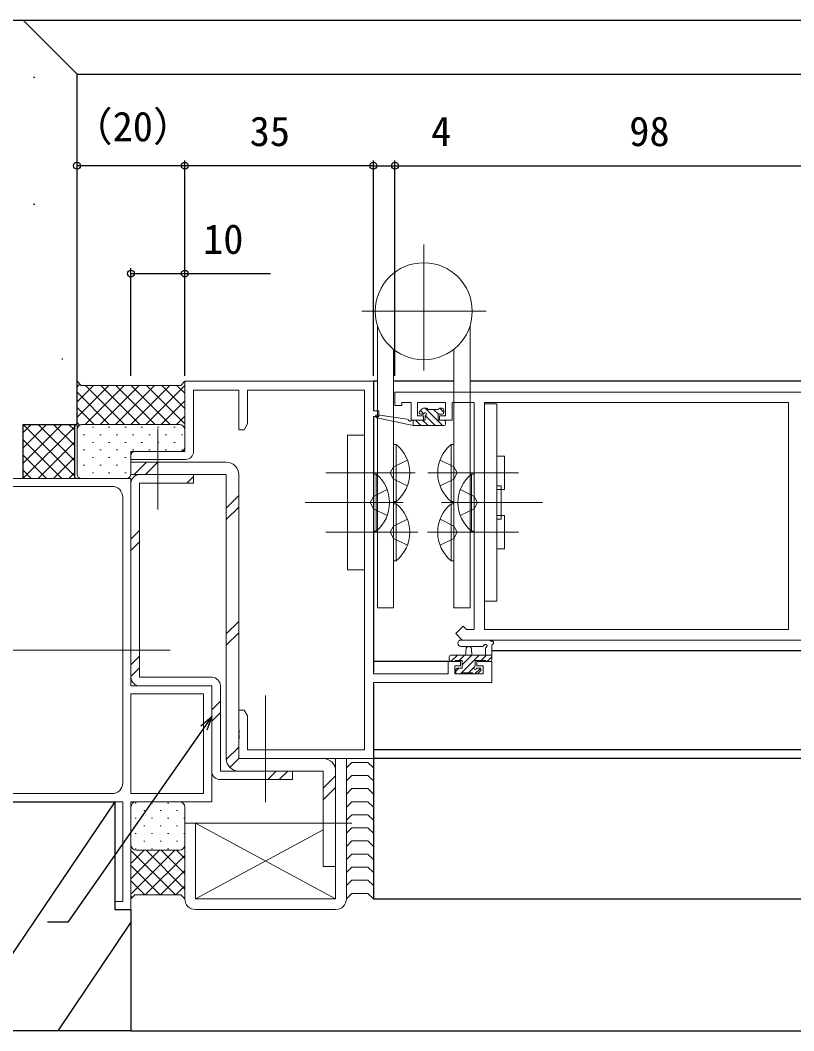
# Model space of a CAD drawing. Units: millimetres, scale not verified. Extents: x -437 to 438, y -554 to 551.
# Drawn here: x -347.3 to -203.8, y -436 to -248.5 of the extents above; entities that cross this region are included whole.
import ezdxf
from ezdxf.enums import TextEntityAlignment as Align

# ---------------------------------------------------------------- set-up
doc = ezdxf.new("R2010")
doc.units = ezdxf.units.MM
doc.header["$LTSCALE"] = 4
for name, color, linetype, lineweight in [('0-2_YKK_11', 7, 'Continuous', 18), ('0-3_YKK_11E', 4, 'Continuous', 18), ('0-5_YKK_13', 4, 'Continuous', 18)]:
    doc.layers.add(name, color=color, linetype=linetype, lineweight=lineweight)
for name, color, linetype in [('0-4_YKK_12', 2, 'Continuous'), ('0-7_YKK_D', 6, 'Continuous'), ('0-9_YSS_K', 3, 'Continuous'), ('0-A_YSS_KE', 3, 'Continuous')]:
    doc.layers.add(name, color=color, linetype=linetype)
doc.styles.add('ＭＳ ゴシック', font='')
doc.styles.get('ＭＳ ゴシック').set_extended_font_data('MS Gothic')

msp = doc.modelspace()

# ---------------------------------------------------------------- linework, layer by layer
at = {"layer": '0-2_YKK_11', "color": 211}
for points in [[(-316.67, -330), (-326.8, -330), (-326.8, -328.5), (-316.8, -328.5), (-316.8, -315.5), (-281.8, -315.5), (-281.8, -321), (-280.8, -321), (-280.8, -322), (-281.8, -322), (-281.8, -369.77), (-267.9, -369.77), (-267.9, -367.5), (-265.6, -367.5), (-265.6, -368.3), (-266.7, -368.3), (-266.7, -369.77), (-261.43, -369.77), (-261.43, -368.3), (-262.6, -368.3), (-262.6, -367.5), (-259.8, -367.5), (-259.8, -371.4), (-281.8, -371.4), (-281.8, -385.5), (-306.8, -385.5), (-306.8, -381.958), (-306.68, -381.775), (-306.68, -381.225), (-306.8, -381.042), (-306.8, -380.958), (-306.68, -380.775), (-306.68, -380.225), (-306.8, -380.042), (-306.8, -376.5), (-305.8, -376.5), (-305.17, -377.591), (-305.17, -383.87), (-283.43, -383.87)], [(-283.43, -383.87), (-283.43, -317.13), (-305.17, -317.13), (-305.17, -323.409), (-305.8, -324.5), (-306.8, -324.5), (-306.8, -317.13), (-315.17, -317.13), (-315.17, -328.5)]]:
    msp.add_lwpolyline(points, dxfattribs=at)
at = {"layer": '0-2_YKK_11'}
msp.add_lwpolyline([(-179.8, -317.5), (-277.8, -317.5), (-277.8, -320), (-276.5, -320), (-276.5, -319.43), (-274.8, -319.43), (-274.8, -322.7), (-272.5, -322.7), (-272.5, -321.9), (-273.6, -321.9), (-273.6, -319.43), (-268.4, -319.43), (-268.4, -321.9), (-269.5, -321.9), (-269.5, -322.7), (-267.2, -322.7), (-267.2, -319.43), (-263.1, -319.43), (-263.1, -361.57), (-264.501, -361.57), (-265.153, -360.918), (-266.517, -362.283), (-265.3, -363.5), (-197.8, -363.5)], dxfattribs=at)
msp.add_lwpolyline([(-204.73, -319.43), (-261.17, -319.43), (-261.17, -361.57), (-204.73, -361.57)], close=True, dxfattribs=at)
at = {"layer": '0-2_YKK_11', "color": 211}
msp.add_arc((-316.67, -328.5), 1.5, 270.00001, 359.99999, dxfattribs=at)
at = {"layer": '0-3_YKK_11E'}
msp.add_line((-328.3, -390.001), (-328.3, -337.001), dxfattribs=at)
msp.add_lwpolyline([(-330.3, -335.001), (-355.3, -335.001), (-355.3, -339.501), (-356.8, -339.501), (-356.8, -333.501), (-326.8, -333.501), (-326.8, -372.001), (-311.8, -372.001), (-311.8, -393.501), (-326.8, -393.501), (-326.8, -413.501), (-329.8, -413.501), (-329.8, -412.001), (-328.3, -412.001), (-328.3, -393.501), (-356.8, -393.501), (-356.8, -387.501), (-355.3, -387.501), (-355.3, -392.001), (-330.3, -392.001)], dxfattribs=at)
msp.add_lwpolyline([(-326.8, -373.501), (-326.8, -392.001), (-313.3, -392.001), (-313.3, -373.501)], close=True, dxfattribs=at)
for centre, start, end in [((-330.3, -337.001), 0.00001, 89.99999), ((-330.3, -390.001), 270.00001, 359.99999)]:
    msp.add_arc(centre, 2, start, end, dxfattribs=at)
at = {"layer": '0-4_YKK_12'}
for p, q in [((-346.8, -248.5), (-0.8, -248.5)), ((-336.8, -258.5), (-0.8, -258.5)), ((-266.85, -315.5), (-278.05, -315.5)), ((-0.8, -315.5), (-263.85, -315.5)), ((-281.8, -322.3), (-281.8, -369.47)), ((-0.8, -365.5), (-259.8, -365.5)), ((-267.4, -367.5), (-281.8, -367.5)), ((-281.8, -371.7), (-281.8, -385.5)), ((-0.8, -383.87), (-281.8, -383.87)), ((-281.8, -385.5), (-281.8, -411.5)), ((-0.8, -385.5), (-281.8, -385.5)), ((-281.8, -411.5), (-0.8, -411.5))]:
    msp.add_line(p, q, dxfattribs=at)
msp.add_lwpolyline([(-281.05, -315.5), (-281.8, -315.5), (-281.8, -320.7)], dxfattribs=at)
at = {"layer": '0-5_YKK_13'}
for p, q in [((-272.45, -290.096), (-272.45, -313.522)), ((-260.846, -302.5), (-283.928, -302.5)), ((-263.85, -305.153), (-263.85, -357.5)), ((-278.05, -357.5), (-278.05, -309.546)), ((-266.85, -357.5), (-266.85, -309.546)), ((-336.301, -315.999), (-336.8, -316.498)), ((-330.895, -316.25), (-336.8, -322.155)), ((-333.724, -316.25), (-336.8, -319.326)), ((-328.067, -316.25), (-335.317, -323.5)), ((-335.228, -316.25), (-327.978, -323.5)), ((-325.239, -316.25), (-332.489, -323.5)), ((-332.399, -316.25), (-325.149, -323.5)), ((-322.41, -316.25), (-329.66, -323.5)), ((-329.571, -316.25), (-322.321, -323.5)), ((-319.582, -316.25), (-326.832, -323.5)), ((-326.742, -316.25), (-319.492, -323.5)), ((-316.8, -316.297), (-324.003, -323.5)), ((-323.914, -316.25), (-316.8, -323.364)), ((-321.085, -316.25), (-316.8, -320.535)), ((-318.257, -316.25), (-316.8, -317.707)), ((-316.8, -315.5), (-316.8, -324.5)), ((-336.8, -317.506), (-330.806, -323.5)), ((-336.8, -320.334), (-333.634, -323.5)), ((-316.8, -319.125), (-321.175, -323.5)), ((-272.712, -320.588), (-273.212, -321.088)), ((-271.9, -320.5), (-272.5, -320.5)), ((-268.957, -323.7), (-272.157, -320.5)), ((-269, -320.5), (-269.5, -320.5)), ((-268.7, -321.263), (-269.463, -320.5)), ((-316.8, -321.954), (-318.346, -323.5)), ((-274.398, -323.7), (-281.159, -322.294)), ((-275.512, -322.527), (-281.054, -321.703)), ((-272.472, -321.533), (-273.064, -320.94)), ((-273, -321.6), (-272.661, -321.6)), ((-270.304, -323.7), (-272.133, -321.872)), ((-269.7, -320.7), (-271.7, -320.7)), ((-269.71, -321.6), (-270.61, -320.7)), ((-268.7, -321.3), (-268.7, -320.8)), ((-336.8, -323.163), (-336.318, -323.645)), ((-317.8, -323.5), (-335.8, -323.5)), ((-335.8, -323.5), (-317.8, -323.5)), ((-333.96, -323.995), (-333.76, -323.995)), ((-330.93, -323.995), (-330.73, -323.995)), ((-327.9, -323.995), (-327.7, -323.995)), ((-324.87, -323.995), (-324.67, -323.995)), ((-321.84, -323.995), (-321.64, -323.995)), ((-321.805, -339.3), (-321.805, -324.3)), ((-318.81, -323.995), (-318.61, -323.995)), ((-274.398, -322.7), (-274.485, -322.686)), ((-274.398, -323.7), (-274.398, -322.7)), ((-274.345, -323.7), (-274.398, -323.647)), ((-268.7, -323.7), (-274.398, -323.7)), ((-272.998, -323.7), (-273.998, -322.7)), ((-271.651, -323.7), (-272.651, -322.7)), ((-268.7, -322.7), (-269.8, -322.7)), ((-268.421, -322.889), (-268.589, -322.721)), ((-268.4, -323.4), (-268.4, -323)), ((-336.8, -332.7), (-336.8, -324.491)), ((-335.575, -325.41), (-335.375, -325.41)), ((-332.545, -325.41), (-332.345, -325.41)), ((-329.515, -325.41), (-329.315, -325.41)), ((-326.485, -325.41), (-326.285, -325.41)), ((-323.455, -325.41), (-323.255, -325.41)), ((-320.425, -325.41), (-320.225, -325.41)), ((-317.395, -325.41), (-317.195, -325.41)), ((-316.8, -324.5), (-316.8, -327.7)), ((-283.43, -325.5), (-286.63, -325.5)), ((-283.43, -325.5), (-283.43, -350.5)), ((-336.8, -326.825), (-336.79, -326.825)), ((-333.96, -326.825), (-333.76, -326.825)), ((-330.93, -326.825), (-330.73, -326.825)), ((-327.9, -326.825), (-327.7, -326.825)), ((-324.87, -326.825), (-324.67, -326.825)), ((-321.84, -326.825), (-321.64, -326.825)), ((-318.81, -326.825), (-318.61, -326.825)), ((-277.541, -327.2), (-278.05, -327.2)), ((-278.05, -327.2), (-278.05, -337.8)), ((-267.359, -327.2), (-266.85, -327.2)), ((-266.85, -327.2), (-266.85, -337.8)), ((-336.8, -329.655), (-336.79, -329.655)), ((-335.575, -328.24), (-335.375, -328.24)), ((-333.96, -329.655), (-333.76, -329.655)), ((-332.545, -328.24), (-332.345, -328.24)), ((-330.93, -329.655), (-330.73, -329.655)), ((-329.515, -328.24), (-329.315, -328.24)), ((-327.9, -329.655), (-327.7, -329.655)), ((-326.8, -329.25), (-326.8, -332.7)), ((-326.485, -328.24), (-326.285, -328.24)), ((-317.6, -328.5), (-326.053, -328.5)), ((-323.455, -328.24), (-323.255, -328.24)), ((-320.425, -328.24), (-320.225, -328.24)), ((-317.395, -328.24), (-317.195, -328.24)), ((-258.87, -329.4), (-257.47, -329.4)), ((-257.47, -329.4), (-257.47, -335.6)), ((-335.575, -331.07), (-335.375, -331.07)), ((-332.545, -331.07), (-332.345, -331.07)), ((-329.515, -331.07), (-329.315, -331.07)), ((-336.8, -332.485), (-336.79, -332.485)), ((-327.6, -333.5), (-336, -333.5)), ((-333.96, -332.485), (-333.76, -332.485)), ((-330.93, -332.485), (-330.73, -332.485)), ((-327.9, -332.485), (-327.7, -332.485)), ((-290.631, -332.5), (-274.045, -332.5)), ((-275.854, -332.5), (-283.831, -332.5)), ((-281.291, -332.7), (-281.8, -332.7)), ((-281.8, -332.7), (-281.8, -343.3)), ((-271.685, -332.5), (-254.865, -332.5)), ((-269.046, -332.5), (-261.069, -332.5)), ((-263.609, -332.7), (-263.1, -332.7)), ((-263.1, -332.7), (-263.1, -343.3)), ((-258.87, -334.9), (-258.07, -334.9)), ((-258.87, -335.6), (-257.47, -335.6)), ((-258.07, -341.1), (-258.07, -334.9)), ((-294.432, -338), (-276.241, -338)), ((-277.541, -338.2), (-278.05, -338.2)), ((-278.05, -338.2), (-278.05, -348.8)), ((-269.163, -338), (-250.409, -338)), ((-267.359, -338.2), (-266.85, -338.2)), ((-266.85, -338.2), (-266.85, -348.8)), ((-258.87, -340.4), (-257.47, -340.4)), ((-258.87, -341.1), (-258.07, -341.1)), ((-257.47, -340.4), (-257.47, -346.6)), ((-290.631, -343.5), (-273.576, -343.5)), ((-275.854, -343.5), (-283.831, -343.5)), ((-271.74, -343.5), (-254.865, -343.5)), ((-269.046, -343.5), (-261.069, -343.5)), ((-258.87, -346.6), (-257.47, -346.6)), ((-263.85, -357.5), (-266.85, -357.5)), ((-263.85, -357.5), (-266.85, -357.5)), ((-258.87, -356.3), (-261.17, -356.3)), ((-265.528, -363.5), (-260.366, -363.5)), ((-319.5, -365.401), (-351, -365.401)), ((-265.528, -364.7), (-261.567, -364.703)), ((-264.7, -366.3), (-264.598, -365.156)), ((-263.5, -366.3), (-263.602, -365.156)), ((-261, -365.12), (-261, -366.3)), ((-259.8, -367.2), (-259.8, -364.52)), ((-267.7, -366.6), (-267.7, -367.2)), ((-267.404, -367.5), (-266.205, -366.3)), ((-259.8, -366.3), (-267.4, -366.3)), ((-267.4, -367.5), (-266.8, -367.5)), ((-265.857, -367.3), (-264.857, -366.3)), ((-265.463, -369.6), (-262.163, -366.3)), ((-265.3, -368.09), (-263.51, -366.3)), ((-261.816, -367.3), (-260.816, -366.3)), ((-260.7, -367.5), (-260.1, -367.5)), ((-260.669, -367.5), (-259.8, -366.631)), ((-266.5, -369.29), (-265.91, -368.7)), ((-266.5, -369), (-266.5, -369.5)), ((-264.116, -369.6), (-263.137, -368.621)), ((-262.969, -369.8), (-261.925, -368.756)), ((-262.1, -368.7), (-262.439, -368.7)), ((-262.388, -369.712), (-261.888, -369.212)), ((-266.2, -369.8), (-265.7, -369.8)), ((-265.659, -369.796), (-265.504, -369.641)), ((-265.5, -369.6), (-263.4, -369.6)), ((-263.2, -369.8), (-262.6, -369.8)), ((-301.8, -388.8), (-301.8, -373.8)), ((-301.8, -393.6), (-301.8, -375.29)), ((-325.84, -393.74), (-326.04, -393.74)), ((-325.8, -393.501), (-317.8, -393.501)), ((-322.81, -393.74), (-323.01, -393.74)), ((-319.78, -393.74), (-319.98, -393.74)), ((-326.8, -401.502), (-326.8, -394.501)), ((-324.225, -395.155), (-324.425, -395.155)), ((-321.195, -395.155), (-321.395, -395.155)), ((-318.165, -395.155), (-318.365, -395.155)), ((-316.8, -394.501), (-316.8, -401.502)), ((-325.84, -396.57), (-326.04, -396.57)), ((-322.81, -396.57), (-323.01, -396.57)), ((-319.78, -396.57), (-319.98, -396.57)), ((-316.8, -396.57), (-316.95, -396.57)), ((-314.8, -397.5), (-291.101, -397.5)), ((-314.8, -397.5), (-288.801, -411.5)), ((-300.8, -397.5), (-285.8, -397.5)), ((-324.225, -397.985), (-324.425, -397.985)), ((-321.195, -397.985), (-321.395, -397.985)), ((-318.165, -397.985), (-318.365, -397.985)), ((-291.101, -398.739), (-314.8, -411.5)), ((-325.84, -399.4), (-326.04, -399.4)), ((-324.225, -400.815), (-324.425, -400.815)), ((-322.81, -399.4), (-323.01, -399.4)), ((-321.195, -400.815), (-321.395, -400.815)), ((-319.78, -399.4), (-319.98, -399.4)), ((-318.165, -400.815), (-318.365, -400.815)), ((-316.8, -399.4), (-316.95, -399.4)), ((-326.662, -402.009), (-326.8, -402.147)), ((-318.67, -402.502), (-326.8, -410.632)), ((-321.498, -402.502), (-326.8, -407.804)), ((-324.327, -402.502), (-326.8, -404.975)), ((-326.8, -402.53), (-318.538, -410.792)), ((-325.84, -402.23), (-326.04, -402.23)), ((-317.8, -402.502), (-325.8, -402.502)), ((-325.8, -402.502), (-317.8, -402.502)), ((-324, -402.502), (-316.8, -409.702)), ((-322.81, -402.23), (-323.01, -402.23)), ((-321.172, -402.502), (-316.8, -406.873)), ((-319.78, -402.23), (-319.98, -402.23)), ((-318.343, -402.502), (-316.8, -404.045)), ((-316.8, -401.502), (-316.8, -411.542)), ((-316.8, -403.461), (-324.131, -410.792)), ((-326.8, -405.359), (-321.367, -410.792)), ((-316.8, -406.289), (-321.303, -410.792)), ((-326.8, -408.187), (-324.195, -410.792)), ((-316.8, -409.117), (-318.475, -410.792)), ((-326.8, -411.016), (-326.537, -411.279))]:
    msp.add_line(p, q, dxfattribs=at)
at = {"layer": '0-5_YKK_13', "color": 1}
for p, q in [((-326.227, -332.8), (-323.927, -330.5)), ((-324.104, -332.8), (-321.804, -330.5)), ((-315.2, -332.8), (-325.2, -332.8)), ((-316.419, -334.4), (-315.2, -333.181)), ((-326.8, -334.4), (-326.8, -370.401)), ((-309.1, -339.008), (-306.8, -336.708)), ((-309.1, -341.131), (-306.8, -338.831)), ((-326.8, -344.781), (-325.2, -343.181)), ((-326.8, -346.904), (-325.2, -345.304)), ((-309.1, -362.342), (-306.8, -360.042)), ((-309.1, -364.465), (-306.8, -362.165)), ((-326.8, -368.115), (-325.2, -366.515)), ((-326.8, -370.238), (-325.2, -368.638)), ((-311.8, -376.45), (-310.2, -374.85)), ((-311.8, -378.573), (-310.2, -376.973)), ((-309.094, -385.671), (-306.8, -383.377)), ((-308.426, -387.126), (-306.8, -385.5)), ((-301.416, -389.4), (-299.816, -387.8)), ((-299.293, -389.4), (-297.693, -387.8)), ((-291.101, -391.013), (-288.801, -388.713)), ((-291.101, -393.136), (-288.801, -390.836)), ((-288.801, -413.5), (-314.8, -413.5))]:
    msp.add_line(p, q, dxfattribs=at)
at = {"layer": '0-5_YKK_13'}
for points in [[(-281.05, -305.153), (-281.05, -357.5), (-278.05, -357.5), (-278.05, -309.546)], [(-336.8, -324.5), (-336.8, -315.5), (-336.05, -316.25), (-317.55, -316.25), (-316.8, -315.5)], [(-258.87, -356.3), (-258.87, -319.7), (-261.17, -319.7), (-261.17, -356.3)], [(-272.2, -322.061), (-272.2, -322.7), (-274.398, -322.7)], [(-269.8, -322.7), (-269.8, -321.6), (-269, -321.6)], [(-283.43, -350.5), (-286.63, -350.5), (-286.63, -325.5)], [(-277.541, -327.2), (-277.541, -337.8), (-278.05, -337.8)], [(-267.359, -327.2), (-267.359, -337.8), (-266.85, -337.8)], [(-275.482, -330.1), (-278.055, -331.355), (-278.664, -332.5)], [(-269.418, -330.1), (-266.845, -331.355), (-266.236, -332.5)], [(-281.291, -332.7), (-281.291, -343.3), (-281.8, -343.3)], [(-275.482, -334.9), (-278.055, -333.645), (-278.664, -332.5)], [(-269.418, -334.9), (-266.845, -333.645), (-266.236, -332.5)], [(-263.609, -332.7), (-263.609, -343.3), (-263.1, -343.3)], [(-279.232, -335.6), (-281.805, -336.855), (-282.414, -338)], [(-265.668, -335.6), (-263.095, -336.855), (-262.486, -338)], [(-279.232, -340.4), (-281.805, -339.145), (-282.414, -338)], [(-277.541, -338.2), (-277.541, -348.8), (-278.05, -348.8)], [(-267.359, -338.2), (-267.359, -348.8), (-266.85, -348.8)], [(-265.668, -340.4), (-263.095, -339.145), (-262.486, -338)], [(-275.482, -341.1), (-278.055, -342.355), (-278.664, -343.5)], [(-269.418, -341.1), (-266.845, -342.355), (-266.236, -343.5)], [(-275.482, -345.9), (-278.055, -344.645), (-278.664, -343.5)], [(-269.418, -345.9), (-266.845, -344.645), (-266.236, -343.5)], [(-266.6, -367.3), (-265.3, -367.3), (-265.3, -368.7), (-266.2, -368.7)], [(-262.9, -368.239), (-262.9, -367.3), (-260.9, -367.3)], [(-286.801, -387.214), (-285.801, -386.214), (-282.8, -386.214), (-281.8, -387.214)], [(-286.801, -389.643), (-285.801, -388.643), (-282.8, -388.643), (-281.8, -389.643)], [(-286.801, -392.071), (-285.801, -391.071), (-282.8, -391.071), (-281.8, -392.071)], [(-286.801, -394.5), (-285.801, -393.5), (-282.8, -393.5), (-281.8, -394.5)], [(-286.801, -396.929), (-285.801, -395.929), (-282.8, -395.929), (-281.8, -396.929)], [(-286.801, -399.357), (-285.801, -398.357), (-282.8, -398.357), (-281.8, -399.357)], [(-286.801, -401.786), (-285.801, -400.786), (-282.8, -400.786), (-281.8, -401.786)], [(-316.8, -411.542), (-317.55, -410.792), (-326.05, -410.792), (-326.8, -411.542), (-326.8, -401.502)], [(-286.801, -404.214), (-285.801, -403.214), (-282.8, -403.214), (-281.8, -404.214)], [(-286.801, -406.643), (-285.801, -405.643), (-282.8, -405.643), (-281.8, -406.643)], [(-286.801, -409.071), (-285.801, -408.071), (-282.8, -408.071), (-281.8, -409.071)], [(-286.801, -411.5), (-285.801, -410.5), (-282.8, -410.5), (-281.8, -411.5)], [(-316.8, -411.542), (-317.55, -410.792), (-326.05, -410.792), (-326.8, -411.542)]]:
    msp.add_lwpolyline(points, dxfattribs=at)
at = {"layer": '0-5_YKK_13', "color": 1}
for points in [[(-309.1, -330.5), (-326.8, -330.5), (-326.8, -332.8)], [(-326.8, -332.8), (-309.1, -332.8), (-309.1, -385.5)], [(-311.8, -370.401), (-325.2, -370.401), (-325.2, -334.4), (-315.2, -334.4), (-315.2, -332.8)], [(-291.101, -385.5), (-306.8, -385.5), (-306.8, -332.8)], [(-325.2, -372.001), (-311.8, -372.001), (-311.8, -387.8)], [(-310.2, -389.4), (-296.8, -389.4), (-296.8, -387.8), (-310.2, -387.8), (-310.2, -372.001)], [(-314.8, -397.5), (-314.8, -411.5), (-288.801, -411.5), (-288.801, -385.5), (-286.801, -385.5), (-286.801, -411.5)], [(-306.8, -387.8), (-291.101, -387.8), (-291.101, -405.5), (-288.801, -405.5), (-288.801, -387.8)], [(-316.8, -411.5), (-316.8, -397.5), (-314.8, -397.5)]]:
    msp.add_lwpolyline(points, dxfattribs=at)
at = {"layer": '0-5_YKK_13'}
msp.add_circle((-272.45, -302.5), 9, dxfattribs=at)
for centre, radius, start, end in [((-272.5, -320.8), 0.3, 90, 135), ((-271.9, -320.7), 0.2, 0, 90), ((-269.5, -320.7), 0.2, 90, 180), ((-269, -320.8), 0.3, 0, 90), ((-281.098, -322), 0.3, 81.55064, 258.25019), ((-273, -321.3), 0.3, 135, 270), ((-272.661, -321.3), 0.3, 270, 326.94427), ((-272.2, -321.6), 0.25, 303.05573, 146.94427), ((-271.9, -322.061), 0.3, 123.05573, 180), ((-269, -321.3), 0.3, 270, 0), ((-335.8, -324.5), 1, 89.99838, 180.00392), ((-335.8, -324.5), 1, 90, 179.48712), ((-317.8, -324.5), 1, 0, 90), ((-317.8, -324.5), 1, 0, 90), ((-275.556, -322.823), 0.3, 21.55064, 81.55064), ((-274.998, -322.603), 0.3, 201.55064, 320.80246), ((-274.533, -322.982), 0.3, 80.80246, 140.80246), ((-268.7, -323), 0.3, 0, 90), ((-268.7, -323.4), 0.3, 270, 0), ((-317.6, -327.7), 0.8, 270.00004, 0), ((-281.934, -332.5), 6.884, 309.65098, 50.34902), ((-262.966, -332.5), 6.884, 129.65098, 230.34902), ((-326.05, -329.25), 0.75, 90.22739, 179.99864), ((-336, -332.7), 0.8, 180, 270), ((-327.6, -332.7), 0.8, 270, 0), ((-285.684, -338), 6.884, 309.65098, 50.34902), ((-259.216, -338), 6.884, 129.65098, 230.34902), ((-281.934, -343.5), 6.884, 309.65098, 50.34902), ((-262.966, -343.5), 6.884, 129.65098, 230.34902), ((-265.528, -364.1), 0.6, 89.95977, 269.95977), ((-260.366, -363.8), 0.3, 40.52878, 90), ((-259.91, -363.41), 0.3, 220.52878, 280.52878), ((-259.8, -364), 0.3, 300, 100.52878), ((-264.1, -365.2), 0.5, 5.09207, 174.90793), ((-261.567, -364.403), 0.3, 269.95977, 340.81024), ((-261, -364.6), 0.3, 300, 160.81024), ((-260.7, -365.12), 0.3, 120, 180), ((-259.5, -364.52), 0.3, 120, 180), ((-267.4, -366.6), 0.3, 90, 180), ((-267.4, -367.2), 0.3, 180, 270), ((-266.8, -367.3), 0.2, 270, 0), ((-260.7, -367.3), 0.2, 180, 270), ((-260.1, -367.2), 0.3, 270, 0), ((-266.2, -369), 0.3, 90, 180), ((-262.9, -368.7), 0.25, 123.05573, 326.94427), ((-263.2, -368.239), 0.3, 303.05573, 0), ((-262.439, -369), 0.3, 90, 146.94427), ((-262.1, -369), 0.3, 315, 90), ((-266.2, -369.5), 0.3, 180, 270), ((-265.7, -369.6), 0.2, 270, 0), ((-263.2, -369.6), 0.2, 180, 270), ((-262.6, -369.5), 0.3, 270, 315), ((-325.8, -394.501), 1, 90, 180), ((-317.8, -394.501), 1, 0, 90), ((-325.8, -401.502), 1, 180, 270), ((-325.8, -401.502), 1, 180, 270), ((-317.8, -401.502), 1, 270, 0), ((-317.8, -401.502), 1, 270, 0)]:
    msp.add_arc(centre, radius, start, end, dxfattribs=at)
at = {"layer": '0-5_YKK_13', "color": 1}
for centre, radius, start, end in [((-309.1, -332.8), 2.3, 0, 90), ((-325.2, -334.4), 1.6, 90, 180), ((-325.2, -370.401), 1.6, 180, 270), ((-311.8, -372.001), 1.6, 0, 90), ((-306.8, -385.5), 2.3, 180, 270), ((-291.101, -387.8), 2.3, 359.99999, 90), ((-310.2, -387.8), 1.6, 180, 270), ((-314.8, -411.5), 2, 180, 270), ((-288.801, -411.5), 2, 270, 0)]:
    msp.add_arc(centre, radius, start, end, dxfattribs=at)
at = {"layer": '0-7_YKK_D'}
for p, q in [((-336.8, -314.5), (-336.8, -274.5)), ((-316.8, -275.5), (-336.8, -275.5)), ((-316.8, -314.5), (-316.8, -274.5)), ((-316.8, -314.5), (-316.8, -274.5)), ((-281.8, -275.5), (-316.8, -275.5)), ((-281.8, -275.5), (-284.35, -275.5)), ((-281.8, -314.5), (-281.8, -274.5)), ((-281.8, -314.5), (-281.8, -274.5)), ((-281.8, -275.5), (-277.8, -275.5)), ((-277.8, -314.5), (-277.8, -274.5)), ((-277.8, -314.5), (-277.8, -274.5)), ((-277.8, -275.5), (-263.97, -275.5)), ((-277.8, -275.5), (-179.8, -275.5)), ((-326.8, -314.5), (-326.8, -294.5)), ((-316.8, -314.5), (-316.8, -294.5))]:
    msp.add_line(p, q, dxfattribs=at)
for points in [[(-326.8, -295.5), (-316.8, -295.5), (-300.875, -295.5)], [(-311.8, -377.718), (-313.263, -379.807), (-338.495, -415.842), (-342.295, -415.842)], [(-313.822, -379.415), (-311.8, -377.718), (-312.703, -380.199)]]:
    msp.add_lwpolyline(points, dxfattribs=at)
for centre in [(-336.8, -275.5), (-316.8, -275.5), (-316.8, -275.5), (-281.8, -275.5), (-281.8, -275.5), (-277.8, -275.5), (-277.8, -275.5), (-326.8, -295.5), (-316.8, -295.5)]:
    msp.add_circle(centre, 0.637, dxfattribs=at)
at = {"layer": '0-9_YSS_K'}
for p, q in [((-344.656, -259.156), (-344.856, -259.156)), ((-344.656, -282.672), (-344.856, -282.672)), ((-339.43, -311.414), (-339.63, -311.414)), ((-346.8, -327.828), (-342.472, -323.5)), ((-346.8, -330.657), (-339.643, -323.5)), ((-346.8, -325), (-345.3, -323.5)), ((-337.3, -333.015), (-346.8, -323.515)), ((-346.8, -333.485), (-337.3, -323.985)), ((-337.3, -330.186), (-343.986, -323.5)), ((-337.3, -327.358), (-341.158, -323.5)), ((-337.3, -324.529), (-338.329, -323.5)), ((-337.3, -324), (-337.3, -333)), ((-339.643, -333.5), (-346.8, -326.343)), ((-343.986, -333.5), (-337.3, -326.814)), ((-342.472, -333.5), (-346.8, -329.172)), ((-341.158, -333.5), (-337.3, -329.642)), ((-345.3, -333.5), (-346.8, -332)), ((-338.329, -333.5), (-337.3, -332.471)), ((-329.801, -393.501), (-349.707, -422.993)), ((-326.8, -415.867), (-340.39, -436)), ((-326.8, -436), (-0.8, -436))]:
    msp.add_line(p, q, dxfattribs=at)
for centre, start, end in [((-336.8, -324), 90, 180), ((-336.8, -333), 180, 270)]:
    msp.add_arc(centre, 0.5, start, end, dxfattribs=at)
at = {"layer": '0-A_YSS_KE'}
for p, q in [((-411.8, -248.5), (-346.8, -248.5)), ((-336.8, -258.5), (-346.8, -248.5)), ((-356.8, -393.501), (-329.8, -393.501)), ((-329.8, -393.501), (-329.8, -413.5)), ((-329.8, -413.5), (-326.8, -413.5)), ((-326.8, -413.5), (-326.8, -436)), ((-326.8, -436), (-356.8, -436))]:
    msp.add_line(p, q, dxfattribs=at)
msp.add_lwpolyline([(-346.8, -333.5), (-346.8, -323.5), (-336.8, -323.5), (-336.8, -258.5)], dxfattribs=at)

# ---------------------------------------------------------------- texts
at = {"layer": '0-7_YKK_D', "style": 'ＭＳ ゴシック'}
for s, p in [('（20）', (-337.688, -272.605)), ('35', (-304.755, -273.5)), ('4', (-271.084, -273.5)), ('98', (-234.297, -273.5)), ('10', (-313.401, -293.5))]:
    msp.add_text(s, height=5.499, dxfattribs=at).set_placement(p, align=Align.BOTTOM_LEFT)

doc.saveas('drawing.dxf')
